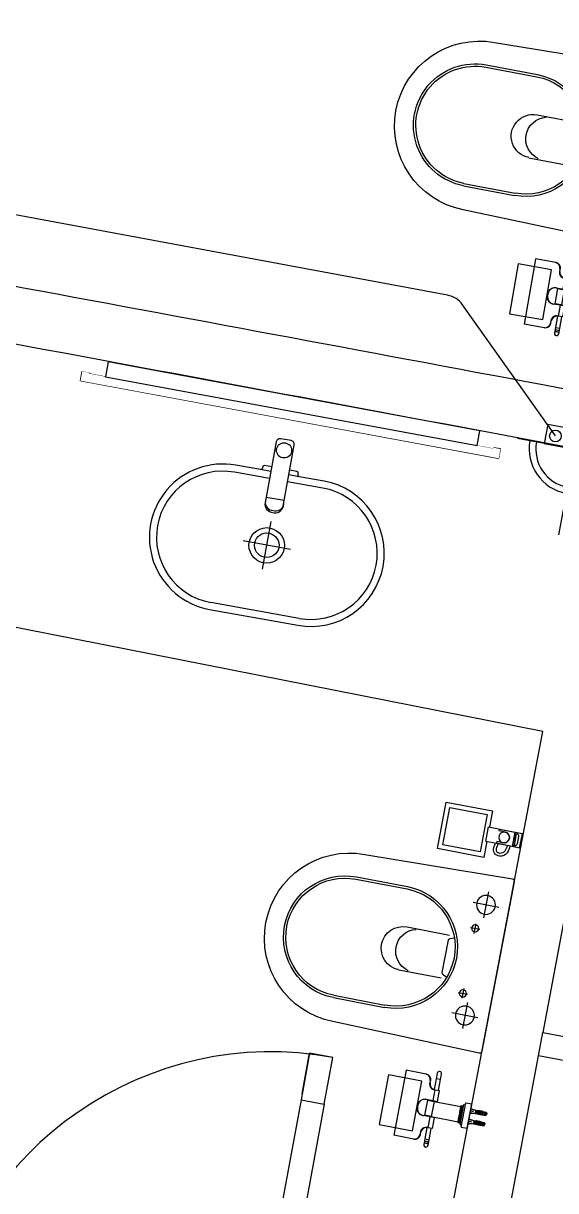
# Model space of a CAD drawing. Extents: x -678889171 to 586587, y -792238163 to 335485.
# Drawn here: x 52123 to 53249, y 29305 to 31774 of the extents above; entities that cross this region are included whole.
import ezdxf

# ---------------------------------------------------------------- set-up
doc = ezdxf.new("R2010")
doc.units = 0
doc.header["$MEASUREMENT"] = 0
doc.set_wipeout_variables(frame=1)
doc.linetypes.add('XR-Typ33 8th to11Th$0$HIDDEN', pattern=[0.375, 0.25, -0.125])
doc.layers.get('0').update_dxf_attribs({"color": 8})
for name, color, linetype in [('1', 8, 'Continuous'), ('E-POW-BLOCK', 4, 'Continuous'), ('XR-A-9TH-FLOOR$0$A-WALL', 252, 'Continuous'), ('XR-Typ33 8th to11Th$0$A-DOOR', 252, 'Continuous'), ('XR-Typ33 8th to11Th$0$A-FLOR-OVHD', 252, 'XR-Typ33 8th to11Th$0$HIDDEN'), ('XR-Typ33 8th to11Th$0$XR-A-TYP-8-9-10$0$A-FURN-SANT', 252, 'Continuous'), ('XR-Typ33 8th to11Th$0$XR-A-TYP-8-9-10$0$A-WALL', 252, 'Continuous'), ('XR-Typ33 8th to11Th$0$XR-A-TYP-8-9-10$0$I-WC', 252, 'Continuous'), ('XR-Typ33 8th to11Th$0$XR-A-TYP-8-9-10$0$I-WIPEOUT', 252, 'Continuous'), ('XR-Typ33 8th to11Th$0$XR-A-TYP-8-9-10$0$Main builing-00$0$I-WC', 252, 'Continuous'), ('XR-Typ33 8th to11Th$0$XR-A-TYP-8-9-10$0$XR-A-TYP-2-4-6-7-8$0$A-GLAZ', 252, 'Continuous')]:
    doc.layers.add(name, color=color, linetype=linetype)

# ---------------------------------------------------------------- blocks, each defined once
blk = doc.blocks.new('SO1 WP')
at = {"layer": 'E-POW-BLOCK'}
h = blk.add_hatch(color=3, dxfattribs=at)
h.dxf.hatch_style = 1
edge = h.paths.add_edge_path()
edge.add_arc((-0.1064, -0.0481), 0.0303, 0, 360)
at = {"layer": 'E-POW-BLOCK', "color": 3}
for p, q in [((0, 0.2), (0, 0.45)), ((-0.3, 0), (0.3, 0))]:
    blk.add_line(p, q, dxfattribs=at)
blk.add_lwpolyline([(0.1593, 0), (-0.1593, 0), (-0.1593, -0.0988), (0.1593, -0.0988)], close=True, dxfattribs=at)
for centre in [(-0.1064, -0.0481), (0.1096, -0.0481)]:
    blk.add_circle(centre, 0.0303, dxfattribs=at)
for centre, radius, start, end in [((0, -0.0028), 0.2353, 0.68327, 179.31673), ((0, 0), 0.2, 0, 180)]:
    blk.add_arc(centre, radius, start, end, dxfattribs=at)
blk = doc.blocks.new('XR-Typ33 8th to11Th$0$XR-A-TYP-8-9-10$0$XREF_3BR$0$YHFH')
at = {"layer": 'XR-Typ33 8th to11Th$0$XR-A-TYP-8-9-10$0$A-FURN-SANT'}
for p, q in [((3812.9, 8626), (3812.9, 8570.1)), ((3785, 8598.1), (3840.8, 8598.1)), ((4093.3, 8605.1), (3983.3, 8605.1)), ((4093.3, 8600), (3983.3, 8600)), ((3836.2, 8545.1), (3815.7, 8545.1)), ((3825.9, 8534.2), (3825.9, 8555.2)), ((3968.3, 8521.1), (3877.1, 8521.1)), ((3873.8, 8514.4), (3865.7, 8517.3)), ((3877.1, 8440.4), (3877.1, 8509.7)), ((3873.8, 8435.7), (3865.7, 8432.8)), ((3968.3, 8429), (3877.1, 8429)), ((3836.2, 8405.1), (3815.7, 8405.1)), ((3825.9, 8415.9), (3825.9, 8394.9)), ((3812.9, 8388), (3812.9, 8332.1)), ((3785, 8360.1), (3840.8, 8360.1)), ((4093.3, 8350.1), (3983.3, 8350.1)), ((4093.3, 8345.1), (3983.3, 8345.1))]:
    blk.add_line(p, q, dxfattribs=at)
blk.add_lwpolyline([(3763.3, 8292.6, 0.420556), (3768.4, 8287.6), (4085, 8295.1, 0.990797), (4085, 8655.1), (3768.3, 8662.6, 0.414202), (3763.3, 8657.6)], format="xyb", close=True, dxfattribs=at)
for centre, radius in [((3812.9, 8598.1), 20), ((3825.9, 8545.1), 7.5), ((3825.9, 8405.1), 7.5), ((3812.9, 8360.1), 20)]:
    blk.add_circle(centre, radius, dxfattribs=at)
for centre, radius, start, end in [((3983.3, 8475.1), 130, 90, 270), ((3983.3, 8475.1), 125, 90, 270), ((4093.3, 8475.1), 130, 270, 90), ((4093.3, 8475.1), 125, 270, 90), ((3937.1, 8475.1), 46, 284.2033, 75.7967), ((3968.3, 8475.1), 46, 270, 90), ((3872.1, 8509.7), 5, 0, 70.2415), ((3872.1, 8440.4), 5, 289.7585, 0)]:
    blk.add_arc(centre, radius, start, end, dxfattribs=at)
blk = doc.blocks.new('*U1283')
for points in [[(-30, 1085), (-32, 1085), (-32, 1098), (-50, 1098), (-50, 1100), (-30, 1100)], [(-44, 202), (-50, 202), (-50, 1098), (-44, 1098)], [(-32, 202), (-32, 1098), (-44, 1098), (-44, 202)], [(-30, 215), (-32, 215), (-32, 202), (-50, 202), (-50, 200), (-30, 200)]]:
    blk.add_lwpolyline(points, close=True)
blk.add_wipeout([(0, 250), (-32, 250), (-32, 215), (-30, 215), (-30, 200), (-50, 200), (-50, 1100), (-30, 1100), (-30, 1085), (-32, 1085), (-32, 1050), (0, 1050)]).dxf.layer = 'XR-Typ33 8th to11Th$0$XR-A-TYP-8-9-10$0$I-WIPEOUT'
blk.add_lwpolyline([(0, 250), (-32, 250), (-32, 1050), (0, 1050)], close=True)
blk = doc.blocks.new('XR-Typ33 8th to11Th$0$XR-A-TYP-8-9-10$0$A$C1e9f3e9b')
at = {"layer": 'XR-Typ33 8th to11Th$0$XR-A-TYP-8-9-10$0$A-FURN-SANT'}
blk.add_circle((0, 0), 16.1, dxfattribs=at)
blk.add_wipeout([(358.4, 96.7), (359.7, -93.3), (340.9, -178.2), (295.9, -224), (219.8, -251), (151.8, -246.1), (102.7, -216.6), (71.6, -181.4), (49.7, -94.6), (48.4, 95.4), (66.7, 174.5), (103.5, 217), (175.6, 249.7), (242.7, 248.1), (282.8, 229.3), (329.4, 184.3)]).dxf.layer = 'XR-Typ33 8th to11Th$0$XR-A-TYP-8-9-10$0$A-FURN-SANT'
for p, q in [((63.4, 95.5), (64, 19.6)), ((343.4, 96.6), (344.7, -93.4)), ((203.8, 51.8), (204.3, -50.1)), ((48.9, 42), (49, 19.5)), ((103.9, -18.9), (103.8, 19.7)), ((255.5, 1.1), (153.1, 0.6)), ((49.1, -19.1), (49.2, -41.6)), ((64.1, -19), (64.7, -94.5))]:
    blk.add_line(p, q, dxfattribs=at)
for points in [[(39.1, -19.1), (39.2, -34.8, 0.36397), (41.7, -37.8), (46.7, -38.6, -0.36397), (49.2, -41.6), (49.7, -94.6, 1), (359.7, -93.3), (358.4, 96.7, 1), (48.4, 95.4), (48.9, 42, -0.36397), (46.4, 39), (41.4, 38.1, 0.36397), (38.9, 35.1), (39, 19.5)], [(108.3, -18.9, 0.465324), (129.5, -2.5), (129.4, 3.6, 0.465324), (108.1, 19.8)]]:
    blk.add_lwpolyline(points, format="xyb", dxfattribs=at)
blk.add_lwpolyline([(-14.8, -19.4), (112.4, -18.8, 0.465324), (133.5, -2.5), (133.5, 3.6, 0.465324), (112.2, 19.8), (-15, 19.2, 0.414214), (-23, 11.1), (-22.9, -11.3, 0.414214)], format="xyb", close=True, dxfattribs=at)
for centre, radius in [((204.3, 0.8), 37.5), ((204, 0.8), 26)]:
    blk.add_circle(centre, radius, dxfattribs=at)
for centre, start, end in [((203.4, 96.1), 0.2386, 180.2386), ((204.7, -93.9), 180.2386, 0.2386)]:
    blk.add_arc(centre, 140, start, end, dxfattribs=at)
blk = doc.blocks.new('XR-Typ33 8th to11Th$0$XR-A-TYP-8-9-10$0$XREF_3BR$0$SE4')
at = {"layer": 'XR-Typ33 8th to11Th$0$XR-A-TYP-8-9-10$0$A-FURN-SANT'}
for p, q in [((410.2, 473.4), (410.4, 473.4)), ((410.2, 468.4), (410.2, 466.8)), ((410.2, 467.5), (410.5, 467.5)), ((416.2, 481.1), (410.3, 481.1)), ((410.3, 475.3), (410.3, 481.1)), ((410.3, 475.3), (410.3, 475.2)), ((410.3, 475.2), (410.3, 475.2)), ((410.3, 465.7), (410.3, 465.7)), ((410.3, 465.7), (410.3, 465.5)), ((411.2, 479.3), (415.2, 479.3)), ((411.2, 479.3), (411.2, 478.3)), ((415.2, 478.3), (411.2, 478.3)), ((411.2, 475.3), (415.2, 475.3)), ((411.2, 475.3), (411.2, 474.3)), ((415.2, 474.3), (411.2, 474.3)), ((411.2, 471.3), (415.2, 471.3)), ((411.2, 471.3), (411.2, 470.3)), ((415.2, 470.3), (411.2, 470.3)), ((411.2, 467.3), (412.5, 467.3)), ((411.2, 467.3), (411.2, 466.4)), ((412.5, 466.4), (411.2, 466.4)), ((411.5, 482.3), (414.9, 482.3)), ((412.5, 467.3), (412.5, 467.5)), ((413.2, 467.3), (412.5, 467.3)), ((412.5, 463.8), (412.5, 467.3)), ((414, 467.3), (413.2, 467.3)), ((414, 467.3), (414, 467.5)), ((414, 467.3), (415.2, 467.3)), ((414, 463.8), (414, 467.3)), ((415.2, 466.4), (414, 466.4)), ((415.2, 479.3), (415.2, 478.3)), ((415.2, 475.3), (415.2, 474.3)), ((415.2, 471.3), (415.2, 470.3)), ((415.2, 467.3), (415.2, 466.4)), ((416.2, 467.5), (415.9, 467.5)), ((416.2, 473.4), (416, 473.4)), ((416.2, 475.3), (416.2, 481.1)), ((416.2, 475.3), (416.2, 475.2)), ((416.2, 475.2), (416.2, 475.2)), ((416.2, 466.8), (416.2, 468.4)), ((416.2, 465.7), (416.2, 465.5)), ((416.2, 465.7), (416.2, 465.7)), ((429.2, 473.4), (429.4, 473.4)), ((429.2, 468.4), (429.2, 466.8)), ((429.2, 467.5), (429.5, 467.5)), ((435.2, 481.1), (429.3, 481.1)), ((429.3, 475.3), (429.3, 481.1)), ((429.3, 475.3), (429.3, 475.2)), ((429.3, 475.2), (429.3, 475.2)), ((429.3, 465.7), (429.3, 465.7)), ((429.3, 465.7), (429.3, 465.5)), ((430.2, 479.3), (434.2, 479.3)), ((430.2, 479.3), (430.2, 478.3)), ((434.2, 478.3), (430.2, 478.3)), ((430.2, 475.3), (434.2, 475.3)), ((430.2, 475.3), (430.2, 474.3)), ((434.2, 474.3), (430.2, 474.3)), ((430.2, 471.3), (434.2, 471.3)), ((430.2, 471.3), (430.2, 470.3)), ((434.2, 470.3), (430.2, 470.3)), ((430.2, 467.3), (431.5, 467.3)), ((430.2, 467.3), (430.2, 466.4)), ((431.5, 466.4), (430.2, 466.4)), ((430.5, 482.3), (433.9, 482.3)), ((431.5, 467.3), (431.5, 467.5)), ((432.2, 467.3), (431.5, 467.3)), ((431.5, 463.8), (431.5, 467.3)), ((433, 467.3), (432.2, 467.3)), ((433, 467.3), (433, 467.5)), ((433, 467.3), (434.2, 467.3)), ((433, 463.8), (433, 467.3)), ((434.2, 466.4), (433, 466.4)), ((434.2, 479.3), (434.2, 478.3)), ((434.2, 475.3), (434.2, 474.3)), ((434.2, 471.3), (434.2, 470.3)), ((434.2, 467.3), (434.2, 466.4)), ((435.2, 467.5), (434.9, 467.5)), ((435.2, 473.4), (435, 473.4)), ((435.2, 475.3), (435.2, 481.1)), ((435.2, 475.3), (435.2, 475.2)), ((435.2, 475.2), (435.2, 475.2)), ((435.2, 466.8), (435.2, 468.4)), ((435.2, 465.7), (435.2, 465.5)), ((435.2, 465.7), (435.2, 465.7)), ((445.2, 452.8), (400.2, 452.8)), ((400.2, 441.8), (400.2, 452.8)), ((409, 452.8), (410.2, 458.3)), ((410.2, 459.3), (410.3, 459.3)), ((410.2, 459.3), (410.2, 458.3)), ((410.3, 459.3), (410.3, 465.5)), ((411.2, 463.3), (412.5, 463.3)), ((411.2, 463.3), (411.2, 462.4)), ((415.2, 462.4), (411.2, 462.4)), ((414, 463.8), (412.5, 463.8)), ((412.5, 463.2), (412.5, 463.8)), ((414, 463.2), (412.5, 463.2)), ((413.2, 452.8), (413.2, 458.3)), ((414, 463.2), (414, 463.8)), ((414, 463.3), (415.2, 463.3)), ((415.2, 463.3), (415.2, 462.4)), ((416.2, 459.3), (416.2, 465.5)), ((416.2, 459.3), (416.2, 459.3)), ((416.2, 458.3), (416.2, 459.3)), ((417.5, 452.8), (416.2, 458.3)), ((428, 452.8), (429.2, 458.3)), ((429.3, 459.3), (429.2, 459.3)), ((429.2, 459.3), (429.2, 458.3)), ((429.3, 459.3), (429.3, 465.5)), ((430.2, 463.3), (431.5, 463.3)), ((430.2, 463.3), (430.2, 462.4)), ((434.2, 462.4), (430.2, 462.4)), ((433, 463.8), (431.5, 463.8)), ((431.5, 463.2), (431.5, 463.8)), ((433, 463.2), (431.5, 463.2)), ((432.2, 452.8), (432.2, 458.3)), ((433, 463.2), (433, 463.8)), ((433, 463.3), (434.2, 463.3)), ((434.2, 463.3), (434.2, 462.4)), ((435.2, 459.3), (435.2, 465.5)), ((435.2, 459.3), (435.2, 459.3)), ((435.2, 458.3), (435.2, 459.3)), ((436.5, 452.8), (435.2, 458.3)), ((445.2, 441.8), (445.2, 452.8)), ((445.2, 441.8), (400.2, 441.8)), ((404.2, 438.8), (404.2, 441.8)), ((441.2, 438.8), (404.2, 438.8)), ((407.2, 437.1), (407.2, 437.1)), ((407.2, 434.3), (407.2, 437.1)), ((407.7, 437.1), (407.2, 437.1)), ((407.2, 437.1), (407.2, 434.3)), ((407.5, 434.3), (407.2, 434.3)), ((407.2, 434.3), (407.2, 434.3)), ((407.2, 434.3), (407.2, 434.1)), ((407.2, 434.3), (407.2, 434.1)), ((407.2, 434.1), (407.2, 434.1)), ((407.2, 434.1), (407.4, 434.1)), ((407.4, 434.3), (407.4, 434.1)), ((407.4, 434.1), (407.5, 434.1)), ((407.5, 434.3), (407.5, 434.1)), ((408, 434.1), (407.5, 434.1)), ((407.7, 438.8), (407.7, 437.1)), ((408, 437.1), (407.7, 437.1)), ((407.8, 436.2), (407.8, 437.1)), ((407.8, 437.1), (407.8, 436.5)), ((407.9, 436.5), (407.8, 436.5)), ((407.8, 436.5), (407.8, 436.2)), ((407.8, 436.2), (407.8, 436.2)), ((407.8, 436.2), (407.9, 436.2)), ((407.9, 437.1), (407.9, 436.5)), ((407.9, 436.5), (408, 436.5)), ((407.9, 436.2), (407.9, 436.5)), ((407.9, 436.2), (408.4, 436.2)), ((408.2, 437.1), (408, 437.1)), ((408, 436.5), (408, 437.1)), ((408, 437.1), (408, 436.5)), ((408.2, 436.5), (408, 436.5)), ((408, 434.1), (408, 436.2)), ((408.3, 434.5), (408, 434.5)), ((408.4, 434.3), (408, 434.3)), ((408, 434.1), (408.1, 434.1)), ((408.1, 434.3), (408.1, 434.1)), ((408.1, 434.1), (408.4, 434.1)), ((408.2, 436.5), (408.2, 437.1)), ((409.6, 437.1), (408.2, 437.1)), ((409.9, 436.5), (408.2, 436.5)), ((408.3, 434.5), (408.3, 436.2)), ((408.4, 434.5), (408.3, 434.5)), ((408.4, 436.5), (408.4, 434.5)), ((408.9, 434.5), (408.4, 434.5)), ((408.4, 434.5), (408.4, 434.1)), ((409.6, 434.1), (408.4, 434.1)), ((408.7, 384.8), (408.7, 434.1)), ((408.9, 434.5), (408.9, 436.5)), ((408.9, 434.5), (409.3, 434.5)), ((409.3, 434.5), (409.3, 436.5)), ((409.3, 434.5), (409.6, 434.5)), ((411.7, 437.1), (409.6, 437.1)), ((409.6, 434.5), (409.6, 436.5)), ((409.6, 434.1), (409.6, 434.5)), ((409.6, 434.5), (410.1, 434.5)), ((412, 434.1), (409.6, 434.1)), ((409.9, 436.5), (409.9, 437.1)), ((412.4, 436.5), (409.9, 436.5)), ((410.1, 434.5), (410.1, 436.5)), ((410.1, 434.5), (410.5, 434.5)), ((410.5, 434.5), (410.5, 436.5)), ((410.5, 434.5), (411.3, 434.5)), ((411.3, 434.5), (411.3, 436.5)), ((411.3, 434.5), (411.7, 434.5)), ((412.4, 437.1), (411.7, 437.1)), ((411.7, 434.5), (411.7, 436.5)), ((411.7, 434.5), (412.2, 434.5)), ((412, 434.1), (412, 434.5)), ((413.4, 434.1), (412, 434.1)), ((412.2, 434.5), (412.2, 436.5)), ((412.2, 434.5), (412.8, 434.5)), ((412.8, 437.1), (412.4, 437.1)), ((412.4, 436.5), (412.4, 437.1)), ((412.8, 436.5), (412.4, 436.5)), ((413.6, 437.1), (412.8, 437.1)), ((412.8, 436.5), (412.8, 437.1)), ((413.6, 436.5), (412.8, 436.5)), ((412.8, 434.5), (412.8, 436.5)), ((412.8, 434.5), (416, 434.5)), ((413.4, 434.1), (413.4, 434.5)), ((413.4, 434.1), (413.4, 434.5)), ((413.4, 434.1), (413.4, 434.1)), ((415.6, 437.1), (413.6, 437.1)), ((413.6, 436.5), (413.6, 437.1)), ((415.6, 436.5), (413.6, 436.5)), ((414.2, 434.5), (414.2, 434.1)), ((414.6, 434.1), (414.2, 434.1)), ((414.6, 434.5), (414.6, 434.1)), ((414.7, 434.1), (414.6, 434.1)), ((414.7, 434.1), (414.7, 434.5)), ((414.9, 434.1), (414.7, 434.1)), ((414.9, 434.1), (414.9, 434.5)), ((415.1, 434.1), (414.9, 434.1)), ((415.1, 434.1), (415.1, 434.5)), ((415.9, 434.1), (415.1, 434.1)), ((416.2, 437.1), (415.6, 437.1)), ((415.6, 436.5), (415.6, 437.1)), ((416.2, 436.5), (415.6, 436.5)), ((415.9, 434.1), (415.9, 434.5)), ((416.8, 434.1), (415.9, 434.1)), ((416, 434.5), (416, 436.5)), ((416, 434.5), (419.6, 434.5)), ((418.1, 437.1), (416.2, 437.1)), ((416.2, 436.5), (416.2, 437.1)), ((418.1, 436.5), (416.2, 436.5)), ((416.8, 434.1), (416.8, 434.5)), ((418.5, 434.1), (416.8, 434.1)), ((418.8, 437.1), (418.1, 437.1)), ((418.1, 436.5), (418.1, 437.1)), ((418.8, 436.5), (418.1, 436.5)), ((418.5, 434.1), (418.5, 434.5)), ((419.7, 434.1), (418.5, 434.1)), ((419.3, 437.1), (418.8, 437.1)), ((418.8, 436.5), (418.8, 437.1)), ((419.3, 436.5), (418.8, 436.5)), ((419.5, 437.1), (419.3, 437.1)), ((419.3, 436.5), (419.3, 437.1)), ((419.5, 436.5), (419.3, 436.5)), ((419.6, 437.1), (419.5, 437.1)), ((419.5, 436.5), (419.5, 437.1)), ((419.6, 436.5), (419.5, 436.5)), ((420.2, 437.1), (419.6, 437.1)), ((419.6, 436.5), (419.6, 437.1)), ((420.2, 436.5), (419.6, 436.5)), ((419.6, 434.5), (419.6, 436.5)), ((419.6, 434.5), (420.1, 434.5)), ((419.7, 434.1), (419.7, 434.5)), ((420.4, 434.1), (419.7, 434.1)), ((420.1, 434.5), (420.1, 436.5)), ((420.1, 436.5), (420.1, 434.5)), ((420.1, 434.5), (420.1, 434.5)), ((420.1, 434.5), (420.3, 434.5)), ((420.2, 436.5), (420.2, 437.1)), ((420.2, 437.1), (420.2, 437.1)), ((420.3, 437.1), (420.2, 437.1)), ((420.2, 436.5), (420.2, 437.1)), ((420.2, 436.5), (420.2, 436.5)), ((420.3, 434.5), (420.3, 437.1)), ((420.3, 437.1), (420.6, 437.1)), ((420.3, 434.5), (420.6, 434.5)), ((420.4, 434.1), (420.4, 434.5)), ((420.6, 437.1), (420.8, 437.1)), ((420.6, 434.5), (420.6, 437.1)), ((420.6, 434.5), (420.6, 435.1)), ((420.6, 435.1), (420.8, 435.1)), ((420.6, 434.5), (420.6, 435.1)), ((420.6, 434.5), (420.6, 434.5)), ((420.6, 434.5), (420.6, 434.5)), ((420.6, 434.5), (420.9, 434.5)), ((420.8, 435.1), (420.8, 437.1)), ((420.8, 437.1), (422, 437.1)), ((420.8, 435.1), (422, 435.1)), ((420.9, 434.5), (420.9, 435.1)), ((420.9, 434.5), (421.2, 434.5)), ((421.2, 434.5), (421.2, 435.1)), ((421.3, 434.5), (421.2, 434.5)), ((421.3, 434.5), (421.3, 435.1)), ((421.3, 434.5), (422.4, 434.5)), ((422, 435.1), (422, 437.1)), ((422, 437.1), (422.3, 437.1)), ((422, 435.1), (422.3, 435.1)), ((424.9, 437.1), (422.3, 437.1)), ((422.3, 435.1), (422.3, 437.1)), ((422.3, 435.1), (422.7, 435.1)), ((422.4, 434.5), (422.4, 435.1)), ((422.4, 434.5), (422.7, 434.5)), ((422.7, 435.1), (422.7, 437.1)), ((422.7, 435.4), (422.7, 435.4)), ((422.7, 435.4), (422.9, 435.4)), ((422.7, 434.5), (422.7, 435.4)), ((422.7, 435.4), (422.7, 434.5)), ((422.7, 434.5), (422.7, 435.1)), ((422.7, 434.5), (422.7, 435.1)), ((422.7, 434.5), (422.7, 434.5)), ((422.7, 434.5), (422.7, 434.5)), ((422.7, 434.5), (423, 434.5)), ((422.7, 434.3), (422.7, 434.3)), ((422.9, 435.4), (422.9, 437.1)), ((422.9, 435.4), (424, 435.4)), ((423, 434.5), (423, 435.4)), ((423, 434.5), (424.1, 434.5)), ((423.7, 434.5), (423.7, 434.5)), ((424, 435.4), (424, 437.1)), ((424, 435.4), (424, 437.1)), ((424, 435.4), (424, 435.4)), ((424.1, 437.1), (424.1, 434.5)), ((424.2, 434.5), (424.1, 434.5)), ((424.2, 434.5), (424.2, 437.1)), ((424.2, 434.5), (424.5, 434.5)), ((424.5, 434.5), (424.5, 437.1)), ((424.5, 434.5), (424.8, 434.5)), ((424.8, 434.5), (424.8, 437.1)), ((424.8, 437.1), (424.8, 434.5)), ((424.8, 434.5), (424.8, 434.5)), ((424.8, 434.5), (424.9, 434.5)), ((424.9, 437.1), (425.1, 437.1)), ((424.9, 437.1), (424.9, 434.5)), ((424.9, 434.5), (425.1, 434.5)), ((425, 434.1), (425, 434.5)), ((425.7, 434.1), (425, 434.1)), ((425.1, 434.5), (425.1, 437.1)), ((425.2, 437.1), (425.1, 437.1)), ((425.1, 434.5), (425.4, 434.5)), ((425.8, 437.1), (425.2, 437.1)), ((425.2, 437.1), (425.2, 437.1)), ((425.2, 436.5), (425.2, 437.1)), ((425.2, 437.1), (425.2, 436.5)), ((425.8, 436.5), (425.2, 436.5)), ((425.2, 436.5), (425.2, 436.5)), ((425.4, 434.5), (425.4, 436.5)), ((425.4, 434.5), (425.4, 436.5)), ((425.4, 434.5), (425.8, 434.5)), ((425.4, 434.5), (425.4, 434.5)), ((425.7, 434.1), (425.7, 434.5)), ((426.9, 434.1), (425.7, 434.1)), ((425.9, 437.1), (425.8, 437.1)), ((425.8, 436.5), (425.8, 437.1)), ((425.9, 436.5), (425.8, 436.5)), ((425.8, 434.5), (425.8, 436.5)), ((425.8, 434.5), (429.4, 434.5)), ((426.1, 437.1), (425.9, 437.1)), ((425.9, 436.5), (425.9, 437.1)), ((426.1, 436.5), (425.9, 436.5)), ((426.6, 437.1), (426.1, 437.1)), ((426.1, 436.5), (426.1, 437.1)), ((426.6, 436.5), (426.1, 436.5)), ((427.3, 437.1), (426.6, 437.1)), ((426.6, 436.5), (426.6, 437.1)), ((427.3, 436.5), (426.6, 436.5)), ((426.9, 434.1), (426.9, 434.5)), ((428.6, 434.1), (426.9, 434.1)), ((429.3, 437.1), (427.3, 437.1)), ((427.3, 436.5), (427.3, 437.1)), ((429.3, 436.5), (427.3, 436.5)), ((428.6, 434.1), (428.6, 434.5)), ((429.5, 434.1), (428.6, 434.1)), ((429.9, 437.1), (429.3, 437.1)), ((429.3, 436.5), (429.3, 437.1)), ((429.9, 436.5), (429.3, 436.5)), ((429.4, 434.5), (429.4, 436.5)), ((429.4, 434.5), (432.6, 434.5)), ((429.5, 434.1), (429.5, 434.5)), ((430.4, 434.1), (429.5, 434.1)), ((431.8, 437.1), (429.9, 437.1)), ((429.9, 436.5), (429.9, 437.1)), ((431.8, 436.5), (429.9, 436.5)), ((430.4, 434.1), (430.4, 434.5)), ((430.6, 434.1), (430.4, 434.1)), ((430.6, 434.1), (430.6, 434.5)), ((430.7, 434.1), (430.6, 434.1)), ((430.7, 434.1), (430.7, 434.5)), ((430.8, 434.1), (430.7, 434.1)), ((430.8, 434.1), (430.8, 434.5)), ((431.2, 434.1), (430.8, 434.1)), ((431.2, 434.1), (431.2, 434.5)), ((432.6, 437.1), (431.8, 437.1)), ((431.8, 436.5), (431.8, 437.1)), ((432.6, 436.5), (431.8, 436.5)), ((432, 434.1), (432, 434.5)), ((432, 434.5), (432, 434.1)), ((433.4, 434.1), (432, 434.1)), ((432, 434.1), (432, 434.1)), ((433, 437.1), (432.6, 437.1)), ((432.6, 436.5), (432.6, 437.1)), ((433, 436.5), (432.6, 436.5)), ((432.6, 434.5), (432.6, 436.5)), ((432.6, 434.5), (433.3, 434.5)), ((433, 436.5), (433, 437.1)), ((433.7, 437.1), (433, 437.1)), ((435.6, 436.5), (433, 436.5)), ((433.3, 434.5), (433.3, 436.5)), ((433.3, 434.5), (433.7, 434.5)), ((433.4, 434.1), (433.4, 434.5)), ((435.8, 434.1), (433.4, 434.1)), ((435.8, 437.1), (433.7, 437.1)), ((433.7, 434.5), (433.7, 436.5)), ((433.7, 434.5), (434.2, 434.5)), ((434.2, 434.5), (434.2, 436.5)), ((434.2, 434.5), (434.9, 434.5)), ((434.9, 434.5), (434.9, 436.5)), ((434.9, 434.5), (435.3, 434.5)), ((435.3, 434.5), (435.3, 436.5)), ((435.3, 434.5), (435.8, 434.5)), ((435.6, 436.5), (435.6, 437.1)), ((437.2, 436.5), (435.6, 436.5)), ((437.2, 437.1), (435.8, 437.1)), ((435.8, 434.5), (435.8, 436.5)), ((435.8, 434.1), (435.8, 434.5)), ((435.8, 434.5), (436.2, 434.5)), ((437.1, 434.1), (435.8, 434.1)), ((436.2, 434.5), (436.2, 436.5)), ((436.2, 434.5), (436.6, 434.5)), ((436.6, 434.5), (436.6, 436.5)), ((437, 434.5), (436.6, 434.5)), ((436.7, 384.8), (436.7, 434.1)), ((437, 434.5), (437, 436.5)), ((437, 436.2), (437.6, 436.2)), ((437.1, 434.5), (437, 434.5)), ((437.1, 434.5), (437.1, 436.2)), ((437.4, 434.5), (437.1, 434.5)), ((437.1, 434.1), (437.1, 434.5)), ((437.4, 434.3), (437.1, 434.3)), ((437.1, 434.1), (437.3, 434.1)), ((437.4, 437.1), (437.2, 437.1)), ((437.2, 436.5), (437.2, 437.1)), ((437.4, 436.5), (437.2, 436.5)), ((437.3, 434.3), (437.3, 434.1)), ((437.3, 434.1), (437.4, 434.1)), ((437.7, 437.1), (437.4, 437.1)), ((437.4, 436.5), (437.4, 437.1)), ((437.4, 434.1), (437.4, 436.2)), ((437.9, 434.1), (437.4, 434.1)), ((437.5, 436.5), (437.5, 437.1)), ((437.5, 436.5), (437.6, 436.5)), ((437.6, 436.5), (437.6, 437.1)), ((437.6, 436.5), (437.6, 437.1)), ((437.6, 436.5), (437.6, 436.5)), ((437.6, 436.2), (437.6, 436.5)), ((437.6, 436.2), (437.6, 436.5)), ((437.6, 436.2), (437.6, 436.2)), ((437.6, 436.2), (437.7, 436.2)), ((437.7, 438.8), (437.7, 437.1)), ((438.2, 437.1), (437.7, 437.1)), ((437.7, 436.2), (437.7, 437.1)), ((438.2, 434.3), (437.9, 434.3)), ((437.9, 434.3), (437.9, 434.1)), ((437.9, 434.1), (438.1, 434.1)), ((438.1, 434.3), (438.1, 434.1)), ((438.1, 434.1), (438.3, 434.1)), ((438.2, 437.1), (438.3, 437.1)), ((438.2, 434.3), (438.2, 437.1)), ((438.3, 434.3), (438.2, 434.3)), ((438.3, 434.3), (438.3, 437.1)), ((438.3, 434.3), (438.3, 434.1)), ((438.3, 434.1), (438.3, 434.3)), ((438.3, 434.1), (438.3, 434.1)), ((441.2, 438.8), (441.2, 441.8)), ((367.7, 388.8), (357.7, 388.8)), ((367.7, 388.8), (367.7, 380.8)), ((387.7, 388.8), (367.7, 388.8)), ((387.7, 382.7), (387.7, 390.8)), ((407.7, 390.8), (387.7, 390.8)), ((407.7, 382.7), (387.7, 382.7)), ((387.7, 381.5), (387.7, 382.7)), ((407.7, 382.7), (407.7, 390.8)), ((407.7, 382.7), (407.7, 390.8)), ((408.7, 390.8), (407.7, 390.8)), ((407.7, 369.6), (407.7, 382.7)), ((408.7, 384.8), (436.7, 384.8)), ((408.7, 372.3), (408.7, 384.8)), ((437.7, 390.8), (436.7, 390.8)), ((436.7, 384.8), (436.7, 372.3)), ((437.7, 390.8), (437.7, 382.7)), ((457.7, 390.8), (437.7, 390.8)), ((437.7, 390.8), (437.7, 382.7)), ((437.7, 382.7), (437.7, 369.6)), ((457.7, 382.7), (437.7, 382.7)), ((457.7, 390.8), (457.7, 382.7)), ((478.7, 388.8), (457.7, 388.8)), ((457.7, 382.7), (457.7, 381.5)), ((478.7, 380.8), (478.7, 388.8)), ((485.8, 388.8), (478.7, 388.8)), ((488.9, 388.8), (485.8, 388.8)), ((357.7, 380.8), (367.7, 380.8)), ((362.7, 361.1), (362.7, 361.9)), ((362.7, 361.1), (362.7, 324.1)), ((367.7, 380.8), (387.6, 380.8)), ((377.7, 371.5), (372.7, 371.5)), ((372.7, 371.5), (372.7, 370.6)), ((372.7, 370.6), (377.7, 370.6)), ((377.7, 370.6), (377.7, 371.5)), ((407.7, 378.8), (408.7, 378.8)), ((408.7, 372.3), (436.7, 372.3)), ((436.7, 378.8), (437.7, 378.8)), ((457.8, 380.8), (478.7, 380.8)), ((467.7, 370.6), (467.7, 371.5)), ((472.7, 371.5), (467.7, 371.5)), ((467.7, 370.6), (472.7, 370.6)), ((472.7, 370.6), (472.7, 371.5)), ((478.7, 380.8), (485.8, 380.8)), ((482.7, 361.9), (482.7, 361.1)), ((482.7, 361.1), (482.7, 324.1)), ((485.8, 380.8), (488.9, 380.8)), ((362.8, 324.1), (482.6, 324.1))]:
    blk.add_line(p, q, dxfattribs=at)
for points in [[(407.2, 434.1), (438.3, 434.1), (438.3, 437.1), (407.2, 437.1)], [(376.8, 294.5), (468.7, 294.5), (468.7, 356), (376.8, 356)]]:
    blk.add_lwpolyline(points, close=True, dxfattribs=at)
for centre, radius, start, end in [((420.6, 434.8), 0.303, 249.713, 266.578), ((420.6, 434.6), 0.191, 245.5072, 295.3419), ((420.8, 433.8), 0.688, 95.9832, 109.0037), ((420.8, 433.9), 0.513, 94.8314, 107.1936), ((421.2, 430.6), 3.86, 76.2872, 96.7169), ((422.3, 434.5), 0.178, 230.815, 271.7767), ((422.9, 435.5), 1.25, 262.2328, 271.7069), ((423.2, 434.5), 0.178, 268.2233, 308.9187), ((424.2, 430.5), 3.94, 82.708, 103.5674), ((424.6, 433.8), 0.688, 70.9963, 84.0168), ((424.6, 433.9), 0.519, 72.5665, 84.4833), ((424.8, 434.8), 0.303, 273.422, 290.287), ((357.7, 384.8), 4, 90, 270), ((377.5, 380.8), 10.3, 271.4545, 3.7433), ((382.8, 381.5), 4.95, 342.2494, 1.6628), ((462.7, 381.5), 4.95, 178.3503, 197.7376), ((468, 380.8), 10.3, 176.2277, 268.5745), ((488.9, 384.8), 4, 270, 90), ((372.7, 361.5), 10, 89.9854, 177.4108), ((372.7, 360.6), 9.98, 89.8092, 177.2539), ((377.6, 381.5), 10, 270.7148, 351.5135), ((467.8, 381.5), 9.96, 188.2757, 269.496), ((472.7, 361.5), 10, 2.5889, 90.0149), ((472.7, 360.6), 9.98, 2.7464, 90.1904), ((374.1, 177.9), 146.7, 94.406, 94.4421), ((472.5, 204.6), 120, 85.1228, 85.1671)]:
    blk.add_arc(centre, radius, start, end, dxfattribs=at)
for centre, major_axis, ratio, start_param, end_param in [((413.2, 473.4), (0, 10.5), 0.285569, 1.403348, 1.570796), ((413.2, 473.4), (0, -6.74), 0.445101, 4.712389, 4.895847), ((413.2, 470.9), (0, 6.74), 0.445101, 1.209195, 1.545119), ((413.2, 471.3), (0, -8.33), 0.359989, 4.738067, 5.192367), ((413.2, 468.4), (0, 8.33), 0.359989, 1.39272, 1.673729), ((413.2, 466.8), (0, 6.74), 0.445101, 1.467863, 1.738244), ((413.2, 477), (0, -10.5), 0.285569, -1.403348, -1.209195), ((413.2, 464.4), (0, 6.74), 0.445101, 1.090818, 1.403348), ((413.2, 480), (3, 0), 0.760351, 3.989655, 5.435123), ((413.2, 476), (3, 0), 0.760351, 3.989655, 5.435123), ((413.2, 472), (3, 0), 0.760351, 3.989655, 5.435123), ((413.2, 468.6), (3, 0), 0.976011, 3.989655, 4.459709), ((413.2, 474.3), (0, -7.06), 0.425017, 6.030505, 6.283185), ((413.2, 474.3), (0, 7.06), 0.425017, 3.141593, 3.394273), ((413.2, 468.6), (3, 0), 0.976011, 4.965069, 5.435123), ((413.2, 471.3), (0, -8.33), 0.359989, 1.090818, 1.545119), ((413.2, 464.4), (0, 6.74), 0.445101, 4.879837, 5.192367), ((413.2, 477), (0, -10.5), 0.285569, 1.209195, 1.403348), ((413.2, 470.9), (0, 6.74), 0.445101, 4.738067, 5.073991), ((413.2, 473.4), (0, 10.5), 0.285569, 4.712389, 4.879837), ((413.2, 473.4), (0, 6.74), 0.445101, 4.528931, 4.712389), ((413.2, 468.4), (0, 8.33), 0.359989, 4.609456, 4.890466), ((413.2, 466.8), (0, 6.74), 0.445101, 4.544941, 4.815322), ((432.2, 473.4), (0, 10.5), 0.285569, 1.403348, 1.570796), ((432.2, 473.4), (0, 6.74), 0.445101, 1.570796, 1.754254), ((432.2, 470.9), (0, 6.74), 0.445101, 1.209195, 1.545119), ((432.2, 471.3), (0, -8.33), 0.359989, 4.738067, 5.192367), ((432.2, 468.4), (0, 8.33), 0.359989, 1.39272, 1.673729), ((432.2, 466.8), (0, 6.74), 0.445101, 1.467863, 1.738244), ((432.2, 477), (0, -10.5), 0.285569, -1.403348, -1.209195), ((432.2, 464.4), (0, 6.74), 0.445101, 1.090818, 1.403348), ((432.2, 480), (3, 0), 0.760351, 3.989655, 5.435123), ((432.2, 476), (3, 0), 0.760351, 3.989655, 5.435123), ((432.2, 472), (3, 0), 0.760351, 3.989655, 5.435123), ((432.2, 468.6), (3, 0), 0.976011, 3.989655, 4.459709), ((432.2, 474.3), (0, -7.06), 0.425017, 6.030505, 6.283185), ((432.2, 474.3), (0, 7.06), 0.425017, 3.141593, 3.394273), ((432.2, 468.6), (3, 0), 0.976011, 4.965069, 5.435123), ((432.2, 471.3), (0, -8.33), 0.359989, 1.090818, 1.545119), ((432.2, 464.4), (0, 6.74), 0.445101, 4.879837, 5.192367), ((432.2, 477), (0, -10.5), 0.285569, 1.209195, 1.403348), ((432.2, 470.9), (0, 6.74), 0.445101, 4.738067, 5.073991), ((432.2, 473.4), (0, 10.5), 0.285569, 4.712389, 4.879837), ((432.2, 473.4), (0, -6.74), 0.445101, 1.387338, 1.570796), ((432.2, 468.4), (0, 8.33), 0.359989, 4.609456, 4.890466), ((432.2, 466.8), (0, 6.74), 0.445101, 4.544941, 4.815322), ((413.2, 471.4), (-0.8, -51.9), 0.055876, -1.314474, -1.20343), ((413.2, 464.6), (3, 0), 0.976011, 3.989655, 5.435123), ((413.2, 471.4), (-2.9, -51.9), 0.014553, 1.205061, 1.316105), ((413.2, 471.4), (2.9, -51.9), 0.014553, -1.316105, -1.205061), ((413.2, 471.4), (0.8, -51.9), 0.055876, 1.20343, 1.314474), ((432.2, 471.4), (-0.8, -51.9), 0.055876, -1.314474, -1.20343), ((432.2, 464.6), (3, 0), 0.976011, 3.989655, 5.435123), ((432.2, 471.4), (-2.9, -51.9), 0.014553, 1.205061, 1.316105), ((432.2, 471.4), (2.9, -51.9), 0.014553, -1.316105, -1.205061), ((432.2, 471.4), (0.8, -51.9), 0.055876, 1.20343, 1.314474), ((420.6, 434.6), (-0.068, 0.171), 0.902963, 2.7256, 3.147611), ((424.8, 434.6), (0.068, 0.171), 0.902963, 3.133356, 3.557585), ((485.8, 384.8), (0, -4), 0.707107, 3.141593, 6.283185), ((488.9, 384.8), (0, -4), 0.707107, 3.141593, 6.283185)]:
    blk.add_ellipse(centre, major_axis=major_axis, ratio=ratio, start_param=start_param, end_param=end_param, dxfattribs=at)
for points in [[(410.3, 481.1), (410.7, 481.5), (411.1, 481.9), (411.5, 482.3)], [(416.2, 481.1), (415.8, 481.5), (415.4, 481.9), (414.9, 482.3)], [(429.3, 481.1), (429.7, 481.5), (430.1, 481.9), (430.5, 482.3)], [(435.2, 481.1), (434.8, 481.5), (434.4, 481.9), (433.9, 482.3)], [(420.6, 434.5), (420.5, 434.5), (420.5, 434.4), (420.6, 434.4)], [(420.5, 434.4), (420.5, 434.4), (420.5, 434.4), (420.6, 434.4)], [(420.8, 434.4), (420.8, 434.4), (420.7, 434.4), (420.7, 434.4)], [(424.7, 434.4), (424.7, 434.4), (424.7, 434.4), (424.7, 434.4)], [(424.8, 434.4), (424.9, 434.4), (424.9, 434.5), (424.9, 434.5)], [(424.8, 434.4), (424.9, 434.4), (424.9, 434.4), (424.9, 434.4)]]:
    blk.add_open_spline(points, degree=3, dxfattribs=at)
for points, knots in [([(420.4, 434.5), (420.4, 434.5), (420.4, 434.5), (420.5, 434.4), (420.5, 434.4)], [0, 0, 0, 0, 0.233221, 1, 1, 1, 1]), ([(420.7, 434.4), (420.8, 434.5), (420.9, 434.5), (421, 434.5), (421.1, 434.5), (421.4, 434.5), (421.5, 434.5), (421.8, 434.4), (422, 434.4), (422.2, 434.4), (422.2, 434.4), (422.3, 434.3)], [0, 0, 0, 0, 0.125, 0.125, 0.25, 0.25, 0.5, 0.5, 0.75, 0.75, 1, 1, 1, 1]), ([(422.1, 434.4), (422.2, 434.4), (422.2, 434.3), (422.2, 434.3), (422.3, 434.3), (422.4, 434.3), (422.5, 434.3), (422.6, 434.3), (422.7, 434.3), (422.7, 434.3)], [0, 0, 0, 0, 0.081315, 0.172885, 0.303173, 0.525174, 0.708317, 0.899275, 1, 1, 1, 1]), ([(422.3, 434.3), (422.3, 434.3), (422.3, 434.3), (422.3, 434.3), (422.4, 434.3), (422.5, 434.3), (422.5, 434.3), (422.6, 434.3), (422.7, 434.3), (422.7, 434.3)], [0, 0, 0, 0, 0.25, 0.25, 0.5, 0.5, 0.75, 0.75, 1, 1, 1, 1]), ([(422.7, 434.3), (422.8, 434.3), (422.8, 434.3), (422.9, 434.3), (423, 434.3), (423, 434.3), (423.1, 434.3), (423.1, 434.3), (423.2, 434.3), (423.2, 434.3)], [0, 0, 0, 0, 0.25, 0.25, 0.5, 0.5, 0.75, 0.75, 1, 1, 1, 1]), ([(422.9, 434.3), (422.9, 434.3), (423, 434.3), (423.1, 434.3), (423.1, 434.3), (423.2, 434.3), (423.3, 434.4), (423.3, 434.4), (423.3, 434.4)], [0, 0, 0, 0, 0.012674, 0.296722, 0.605834, 0.842756, 0.990911, 1, 1, 1, 1]), ([(423.2, 434.3), (423.2, 434.3), (423.2, 434.4), (423.3, 434.4), (423.3, 434.4), (423.5, 434.4), (423.6, 434.4), (423.9, 434.5), (424.1, 434.5), (424.4, 434.5), (424.5, 434.5), (424.7, 434.4)], [0, 0, 0, 0, 0.125, 0.125, 0.25, 0.25, 0.5, 0.5, 0.75, 0.75, 1, 1, 1, 1]), ([(424.8, 434.4), (424.8, 434.4), (424.8, 434.4), (424.9, 434.4), (424.9, 434.4), (424.9, 434.4)], [0, 0, 0, 0, 0.418647, 0.862444, 1, 1, 1, 1]), ([(424.9, 434.4), (424.9, 434.4), (425, 434.4), (425, 434.5), (425, 434.5)], [0, 0, 0, 0, 0.310918, 1, 1, 1, 1]), ([(407.7, 370.5), (407.7, 368.6), (408, 366.9), (409.4, 363.5), (410.4, 362.1), (412.5, 360.2), (413.3, 359.6), (414.9, 358.6), (415.8, 358.2), (418.6, 357.2), (420.6, 356.8), (424.7, 356.8), (426.8, 357.2), (429.6, 358.2), (430.5, 358.6), (432.1, 359.6), (432.9, 360.1), (434.3, 361.4), (434.9, 362.1), (435.9, 363.6), (436.3, 364.4), (437.4, 366.8), (437.7, 368.6), (437.7, 370.5)], [0, 0, 0, 0, 0.125, 0.125, 0.25, 0.25, 0.3125, 0.3125, 0.375, 0.375, 0.5, 0.5, 0.625, 0.625, 0.6875, 0.6875, 0.75, 0.75, 0.8125, 0.8125, 0.875, 0.875, 1, 1, 1, 1]), ([(437.7, 369.6), (437.7, 367.7), (437.4, 366), (436, 362.6), (435, 361.2), (432.9, 359.3), (432.2, 358.7), (430.5, 357.7), (429.6, 357.3), (426.8, 356.3), (424.8, 356), (420.7, 356), (418.6, 356.3), (415.8, 357.3), (414.9, 357.7), (413.3, 358.7), (412.5, 359.3), (411.2, 360.5), (410.6, 361.2), (409.5, 362.7), (409.1, 363.5), (408, 365.9), (407.7, 367.7), (407.7, 369.6)], [0, 0, 0, 0, 0.125, 0.125, 0.25, 0.25, 0.3125, 0.3125, 0.375, 0.375, 0.5, 0.5, 0.625, 0.625, 0.6875, 0.6875, 0.75, 0.75, 0.8125, 0.8125, 0.875, 0.875, 1, 1, 1, 1])]:
    blk.add_open_spline(points, degree=3, knots=knots, dxfattribs=at)
blk = doc.blocks.new('XR-Typ33 8th to11Th$0$XR-A-TYP-8-9-10$0$Main builing-00$0$210915_PA_Layout$0$Xref_Tower B_01-09F|Gutter1')
blk.add_wipeout([(0, 0), (0, -0.1), (0.1, -0.1), (0.1, 0)]).dxf.layer = 'XR-Typ33 8th to11Th$0$XR-A-TYP-8-9-10$0$A-FURN-SANT'
at = {"layer": 'XR-Typ33 8th to11Th$0$XR-A-TYP-8-9-10$0$A-FURN-SANT'}
for points in [[(0, 0), (0.1, 0), (0.1, -0.1), (0, -0.1)], [(0.01, -0.01), (0.09, -0.01), (0.09, -0.09), (0.01, -0.09)]]:
    blk.add_lwpolyline(points, close=True, dxfattribs=at)
blk = doc.blocks.new('XR-Typ33 8th to11Th$0$XR-A-TYP-8-9-10$0$Main builing-00$0$210915_PA_Layout$0$A$C42064D30')
blk.add_wipeout([(15.7, -72.9), (15.7, -16.2), (14.8, -15.6), (14.8, 0), (-15, 0), (-14.8, -15.6), (-15.7, -16.2), (-15.7, -20.9), (-19.5, -21), (-24.7, -21.8), (-29.7, -23.4), (-34.1, -26.2), (-37.5, -29.9), (-40.1, -34.8), (-40.8, -39.3), (-40.4, -43.4), (-38.8, -47.1), (-36.4, -50.1), (-33, -52.2), (-28.5, -53.7), (-23.9, -53.5), (-19.1, -52.7), (-15.7, -51.7), (-15.7, -45.5), (-19.5, -46.5), (-25, -47.6), (-28.9, -47.6), (-31.1, -46.5), (-33.4, -44.5), (-34.6, -41.5), (-34.6, -38), (-33.8, -35.3), (-32.2, -32.5), (-29.8, -30.5), (-26.1, -28.5), (-21.9, -27.4), (-17.6, -26.8), (-15.7, -26.9), (-15.7, -20.9), (-15.7, -72.9)]).dxf.layer = 'XR-Typ33 8th to11Th$0$XR-A-TYP-8-9-10$0$A-FURN-SANT'
at = {"layer": 'XR-Typ33 8th to11Th$0$XR-A-TYP-8-9-10$0$A-FURN-SANT'}
for points in [[(-11.5, -50), (-14.5, -50), (-15, 0), (15, 0), (14.5, -50), (11.5, -50)], [(-14.8, -15.6), (-15, 0), (15, 0), (14.8, -15.6)], [(15.7, -16.2), (-15.7, -16.2)], [(-13.5, -14.8), (13.5, -14.8)], [(-12.4, -11.8), (12.4, -11.8)], [(-11.5, -36.4), (-11.5, -50)], [(11.5, -36.4), (11.5, -50)]]:
    blk.add_lwpolyline(points, dxfattribs=at)
for points in [[(-15.6, -20.9, 0.127976), (-30.7, -24, 0.250832), (-40.6, -37.9, 0.487455), (-25.2, -53.6, 0.040635), (-15.7, -51.7, 0.040635)], [(-15.7, -26.9, 0.129566), (-28, -29.4, 0.250832), (-34.7, -38.7, 0.487455), (-25.9, -47.6, 0.048655), (-15.7, -45.5, 0.044421)]]:
    blk.add_lwpolyline(points, format="xyb", dxfattribs=at)
blk.add_lwpolyline([(-15.7, -72.9), (15.7, -72.9), (15.7, -16.2), (13.5, -14.8), (12.4, -11.8), (12.9, -11.2), (12.9, -9.3), (10.9, -7.6), (8.2, -6.9), (-8.2, -6.9), (-10.9, -7.6), (-12.9, -9.3), (-12.9, -11.2), (-12.4, -11.8), (-13.5, -14.8), (-15.7, -16.2)], close=True, dxfattribs=at)
blk.add_circle((0, -36.4), 11.5, dxfattribs=at)
blk.add_arc((0, -36.4), 11.5, 0, 180, dxfattribs=at)
blk = doc.blocks.new('*U1286')
at = {"layer": 'XR-Typ33 8th to11Th$0$XR-A-TYP-8-9-10$0$XR-A-TYP-2-4-6-7-8$0$A-GLAZ'}
for p, q in [((80476.3, 59997.1), (79976.1, 59997.1)), ((79976.1, 59947.1), (80476.3, 59947.1)), ((79976.1, 59897.1), (80476.3, 59897.1))]:
    blk.add_line(p, q, dxfattribs=at)
blk.add_lwpolyline([(79926.1, 60147.1), (80526.3, 60147.1)], dxfattribs=at)
for points in [[(79926.1, 59997.1), (79976.1, 59997.1), (79976.1, 59897.1), (79926.1, 59897.1)], [(80476.3, 59997.1), (80526.3, 59997.1), (80526.3, 59897.1), (80476.3, 59897.1)]]:
    blk.add_lwpolyline(points, close=True, dxfattribs=at)
blk = doc.blocks.new('*U1290')
for p, q in [((710, 720), (710, 200)), ((760, 720), (760, 200)), ((0, -20), (0, 100)), ((40, 100), (0, 100)), ((40, 100), (40, 50)), ((760, 100), (760, 50)), ((760, 100), (800, 100)), ((800, -20), (800, 100)), ((40, 50), (50, 50)), ((50, 50), (50, -20)), ((750, 50), (750, -20)), ((760, 50), (750, 50)), ((50, -20), (0, -20)), ((750, -20), (800, -20))]:
    blk.add_line(p, q)
for points in [[(710, 720), (760, 720), (760, 820), (710, 820), (710, 733), (710, 820)], [(710, 200), (760, 200), (760, 100), (710, 100), (710, 187)]]:
    blk.add_lwpolyline(points, close=True)
blk.add_arc((760, 100), 720, 90, 180)
at = {"layer": 'XR-Typ33 8th to11Th$0$A-FLOR-OVHD'}
for p, q in [((40, 100), (760, 100)), ((50, -20), (750, -20))]:
    blk.add_line(p, q, dxfattribs=at)
blk = doc.blocks.new('XR-Typ33 8th to11Th')
at = {"layer": 'XR-Typ33 8th to11Th$0$XR-A-TYP-8-9-10$0$A-FURN-SANT'}
for p, q in [((56022.3, 16753.9, 0), (54782.4, 16999, 0)), ((55745.6, 15301.1, 0), (56022.3, 16753.9, 0))]:
    blk.add_line(p, q, dxfattribs=at)
at = {"layer": 'XR-Typ33 8th to11Th$0$XR-A-TYP-8-9-10$0$A-WALL'}
blk.add_line((56012.7, 16068, 0), (55862.7, 15280.2), dxfattribs=at)
for centre, radius, start, end in [((-60604.9, -605080.8, 0), 633397.8, 79.3667661, 79.5755138), ((-60880.2, -606546.6, 0), 634769.3, 79.3667529, 79.5640616)]:
    blk.add_arc(centre, radius, start, end, dxfattribs=at)
at = {"layer": 'XR-Typ33 8th to11Th$0$A-DOOR', "extrusion": (0, 0, -1), "xscale": -1, "zscale": -1, "rotation": 10.42108842836519}
blk.add_blockref('*U1290', (-54682.1, 15395.5, 0), dxfattribs=at)
at = {"layer": 'XR-Typ33 8th to11Th$0$XR-A-TYP-8-9-10$0$I-WC', "xscale": -1}
for p, rotation in [((58331.8, 8949.7, 0), 349.3288317855783), ((58038.6, 7227.5, 0), 349.2147554034758)]:
    blk.add_blockref('XR-Typ33 8th to11Th$0$XR-A-TYP-8-9-10$0$XREF_3BR$0$YHFH', p, dxfattribs=dict(at, rotation=rotation))
at = {"layer": 'XR-Typ33 8th to11Th$0$XR-A-TYP-8-9-10$0$XR-A-TYP-2-4-6-7-8$0$A-GLAZ', "rotation": 259.3709530875862}
blk.add_blockref('*U1286', (11996.5, 106260.8), dxfattribs=at)
at = {"layer": 'XR-Typ33 8th to11Th$0$XR-A-TYP-8-9-10$0$A-FURN-SANT', "xscale": -0.9999999999999971, "rotation": 259.4972643037728}
blk.add_blockref('*U1283', (54856.6, 17581.6, 0), dxfattribs=at)
at = {"layer": 'XR-Typ33 8th to11Th$0$XR-A-TYP-8-9-10$0$I-WC'}
for name, p, xscale, yscale, zscale, rotation in [('XR-Typ33 8th to11Th$0$XR-A-TYP-8-9-10$0$XREF_3BR$0$SE4', (55707.5, 18235.4, 0), 1.166667827585023, 1.166667827585023, 1.166667827585023, 260.0858387652254), ('XR-Typ33 8th to11Th$0$XR-A-TYP-8-9-10$0$Main builing-00$0$210915_PA_Layout$0$Xref_Tower B_01-09F|Gutter1', (55916.1, 16586.1, 0), 1000.000000000003, 1000.000000000003, 1000.000000000003, 259.2187321288322), ('XR-Typ33 8th to11Th$0$XR-A-TYP-8-9-10$0$XREF_3BR$0$SE4', (55440.7, 16524, 0), 1.166667827585017, 1.166667827585017, 1.166667827585017, 259.2165062908871)]:
    blk.add_blockref(name, p, dxfattribs=dict(at, xscale=xscale, yscale=yscale, zscale=zscale, rotation=rotation))
at = {"layer": 'XR-Typ33 8th to11Th$0$XR-A-TYP-8-9-10$0$A-FURN-SANT', "rotation": 259.4293442177102}
blk.add_blockref('XR-Typ33 8th to11Th$0$XR-A-TYP-8-9-10$0$A$C1e9f3e9b', (55474.7, 17348.7, 0), dxfattribs=at)
at = {"layer": 'XR-Typ33 8th to11Th$0$XR-A-TYP-8-9-10$0$Main builing-00$0$I-WC', "xscale": -1, "rotation": 258.7074317238175}
blk.add_blockref('XR-Typ33 8th to11Th$0$XR-A-TYP-8-9-10$0$Main builing-00$0$210915_PA_Layout$0$A$C42064D30', (55976.1, 16522.8, 0), dxfattribs=at)

msp = doc.modelspace()

# ---------------------------------------------------------------- block references
at = {"layer": 'XR-A-9TH-FLOOR$0$A-WALL'}
msp.add_blockref('XR-Typ33 8th to11Th', (-2800.4, 13522.1), dxfattribs=at)

# ---------------------------------------------------------------- next in the draw order: linework, layer by layer
at = {"layer": '1', "color": 4}
for p, q in [((53020.5, 31199.1, 0), (51658.9, 31452, 0)), ((53248.5, 30901.2, 0), (53052.2, 31178.8, 0))]:
    msp.add_line(p, q, dxfattribs=at)
msp.add_arc((53011.4, 31149.9, 0), 50, 35.2653, 79.4764, dxfattribs=at)

# ---------------------------------------------------------------- next in the draw order: block references
at = {"layer": 'E-POW-BLOCK', "xscale": 410.199535128542, "yscale": 410.199535128542, "zscale": 410.199535128542, "rotation": 169.3710141527481}
msp.add_blockref('SO1 WP', (53289.1, 30873.5, 0), dxfattribs=at)

doc.saveas('drawing.dxf')
